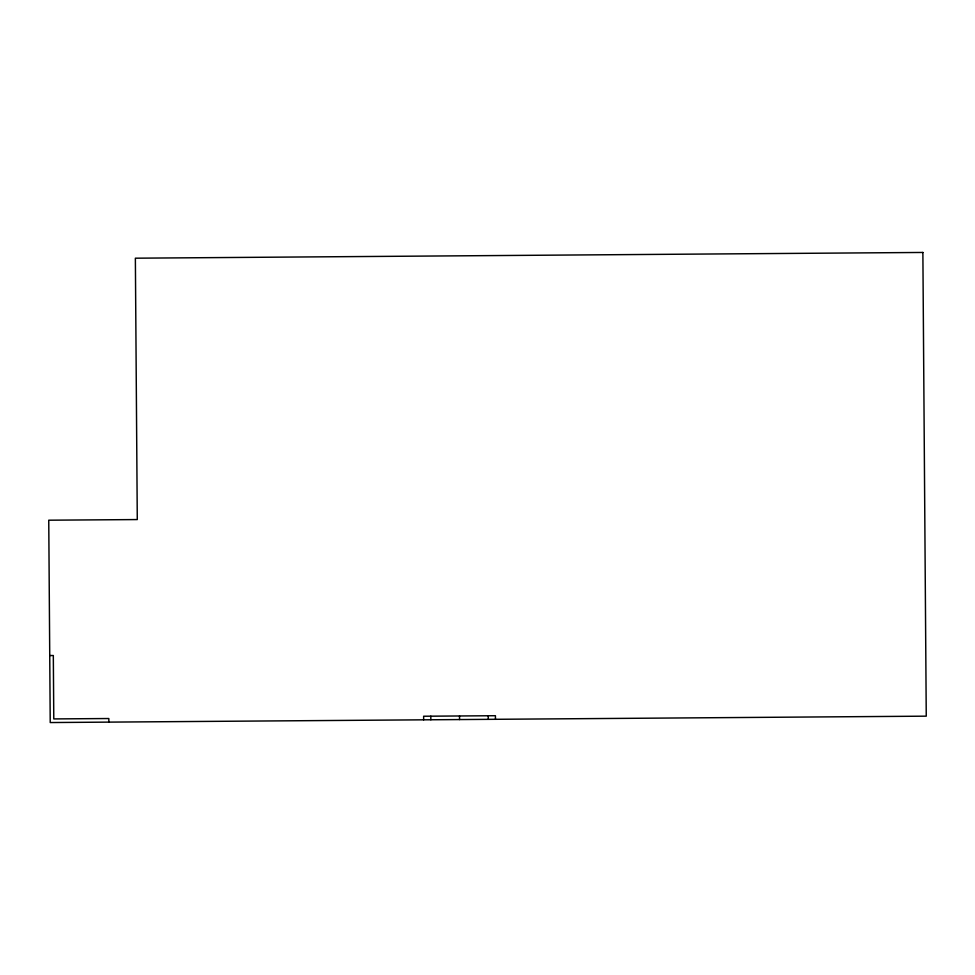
<?xml version="1.0" encoding="UTF-8"?>
<svg xmlns="http://www.w3.org/2000/svg" width="975" height="975" viewBox="0 0 975 975"><rect width="100%" height="100%" fill="white"/><g stroke="black" fill="none" stroke-linecap="round" stroke-linejoin="round"><path stroke-width="1.46" d="M49.737 655.541L53.32 655.517L53.783 718.928L108.822 718.526L108.859 722.122M495.458 719.306L495.422 715.711L423.638 716.235L423.662 719.83M488.243 715.76L488.28 719.355M459.53 715.979L459.554 719.562M430.816 716.186L430.84 719.769M922.874 252.452L135.367 258.192L137.28 519.565L48.75 520.199L50.225 722.548L926.25 716.162L922.874 252.452"/></g></svg>
